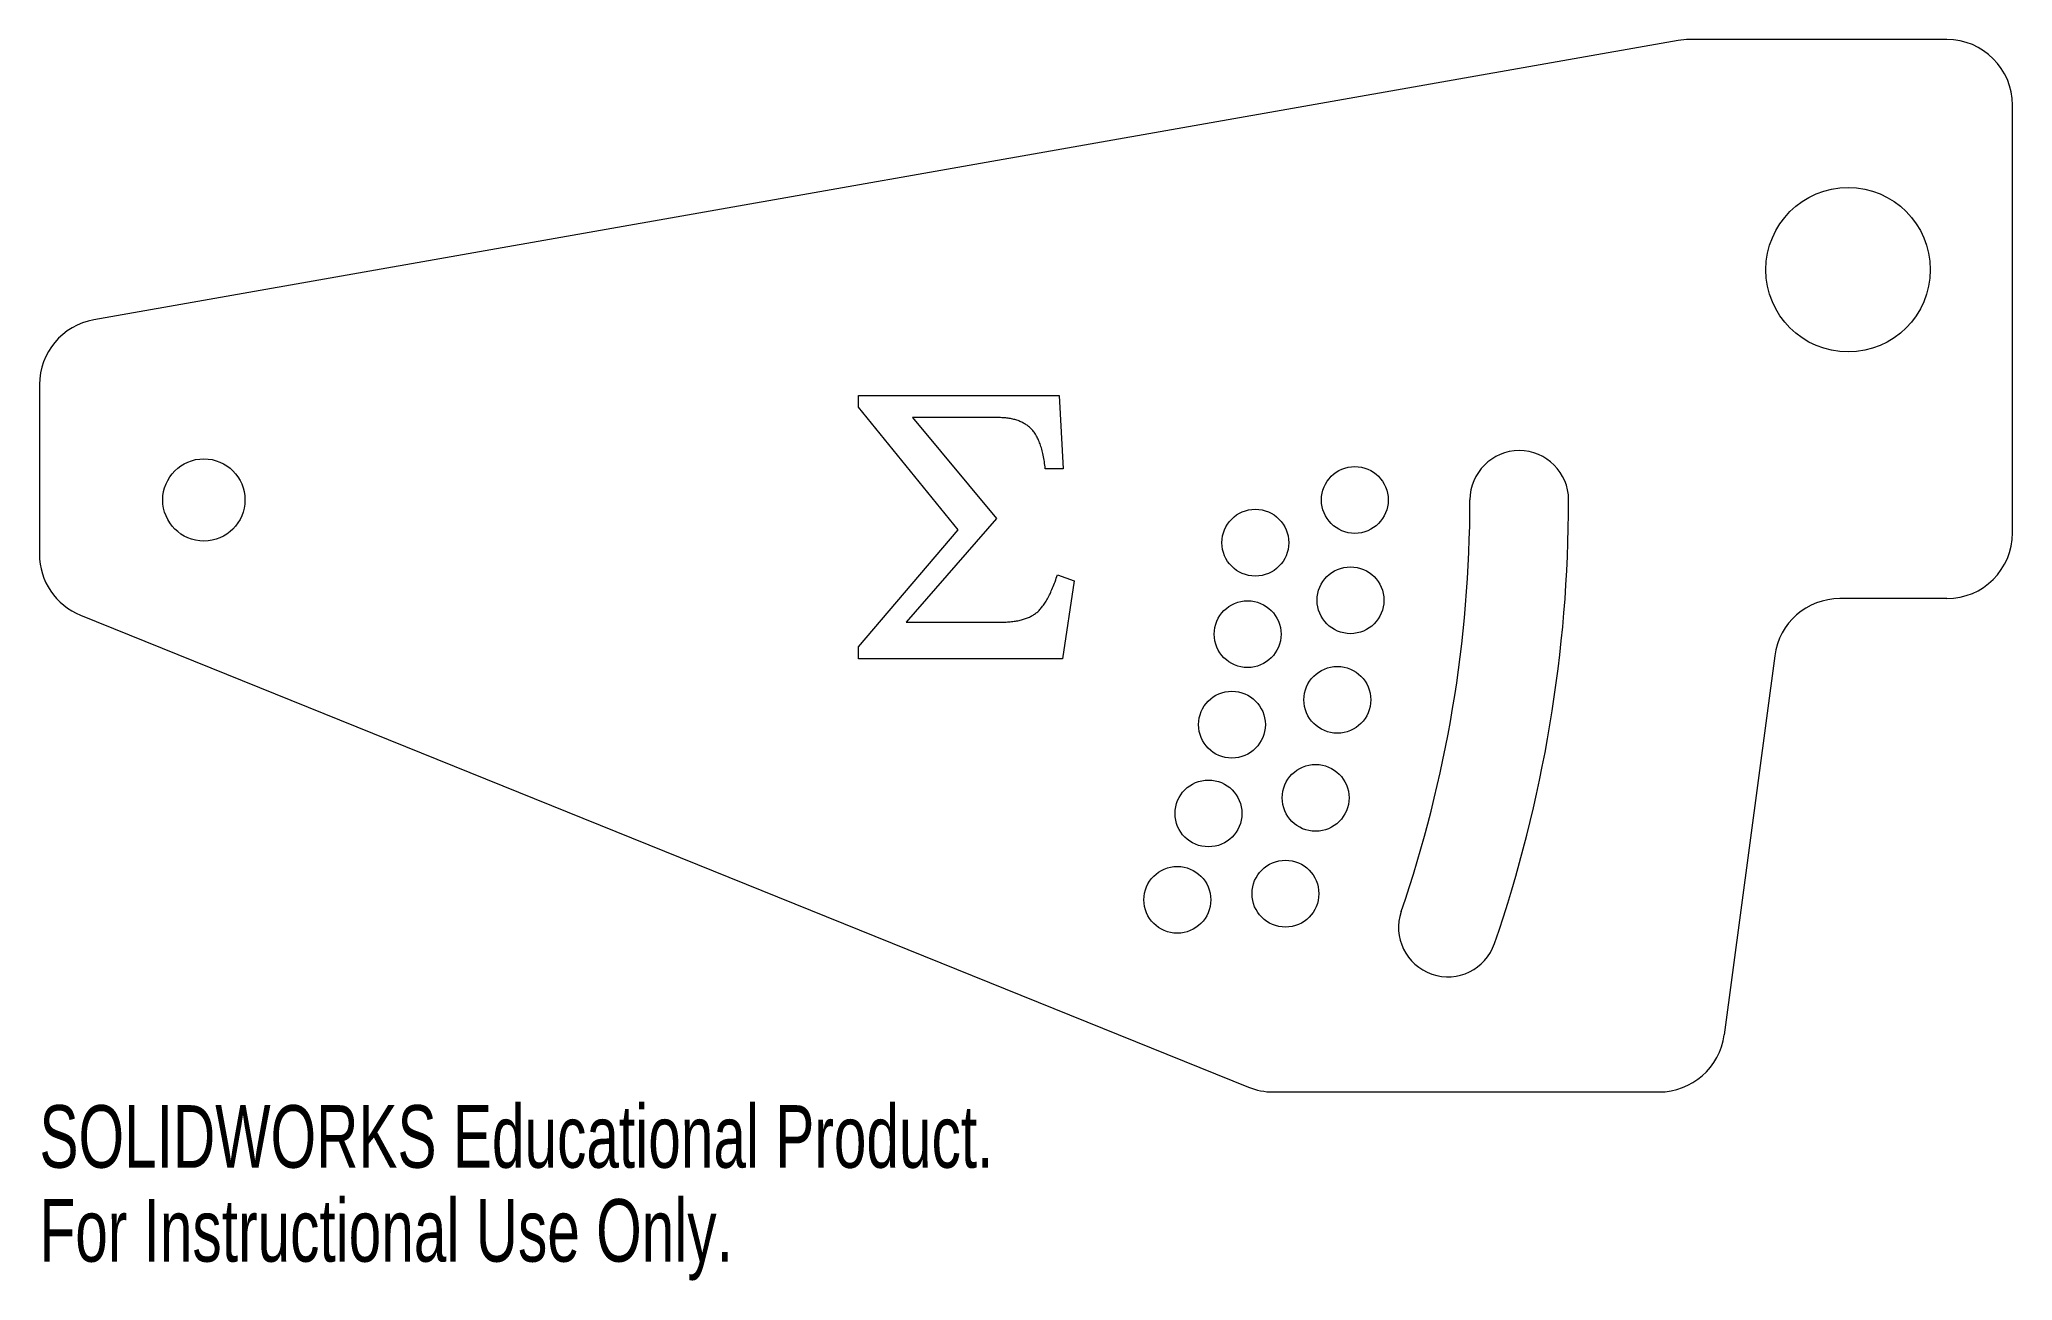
# Model space of a CAD drawing. Header units: inches. Extents: x 0 to 6, y -0.57 to 3.2.
import ezdxf

# ---------------------------------------------------------------- set-up
doc = ezdxf.new("R2010")
doc.units = ezdxf.units.IN
doc.header["$MEASUREMENT"] = 0
doc.styles.add('SLDTEXTSTYLE0', font='TXT', dxfattribs={"width": 0.7})

msp = doc.modelspace()

# ---------------------------------------------------------------- linework, layer by layer
at = {"color": 7, "linetype": 'Continuous', "lineweight": 15}
for p, q in [((4.9828, 3.197), (0.1653, 2.3475)), ((5.8, 3.2), (5.0175, 3.2)), ((6, 1.7), (6, 3)), ((0, 2.1505), (0, 1.6349)), ((2.4909, 2.1171), (3.1011, 2.1171)), ((2.4909, 2.0824), (2.4909, 2.1171)), ((3.1011, 2.1171), (3.1131, 1.8949)), ((2.7936, 1.7093), (2.4909, 2.0824)), ((2.6551, 2.0504), (2.9103, 1.7433)), ((2.915, 2.0504), (2.6551, 2.0504)), ((3.1131, 1.8949), (3.0586, 1.8949)), ((2.9103, 1.7433), (2.6358, 1.4282)), ((2.4909, 1.353), (2.7936, 1.7093)), ((3.0957, 1.5727), (3.1464, 1.5539)), ((3.1464, 1.5539), (3.1113, 1.3171)), ((0.1251, 1.4495), (3.6766, 0.0146)), ((5.8, 1.5), (5.4751, 1.5)), ((2.6358, 1.4282), (2.9218, 1.4282)), ((2.4909, 1.3171), (2.4909, 1.353)), ((5.2769, 1.3264), (5.1231, 0.1736)), ((3.1113, 1.3171), (2.4909, 1.3171)), ((3.7515, 0), (4.9249, 0))]:
    msp.add_line(p, q, dxfattribs=at)
for centre, radius in [((5.5, 2.5), 0.25), ((0.5, 1.8), 0.125), ((4, 1.8), 0.1016), ((3.6974, 1.67), 0.1016), ((3.9867, 1.495), 0.1016), ((3.6739, 1.3918), 0.1016), ((3.9468, 1.1922), 0.1016), ((3.6262, 1.1168), 0.1016), ((3.8807, 0.8941), 0.1016), ((3.5548, 0.8469), 0.1016), ((3.4601, 0.5843), 0.1016), ((3.7889, 0.6029), 0.1016)]:
    msp.add_circle(centre, radius, dxfattribs=at)
for centre, radius, start, end in [((5.0175, 3), 0.2, 90, 100), ((5.8, 3), 0.2, 0, 90), ((0.2, 2.1505), 0.2, 100, 180), ((4.5, 1.8), 0.15, 0, 180), ((0.5, 1.8), 3.85, 341.03443, 0), ((0.5, 1.8), 4.15, 341.03443, 0), ((5.8, 1.7), 0.2, 270, 0), ((0.2, 1.6349), 0.2, 180, 248), ((5.4751, 1.3), 0.2, 90, 172.40536), ((4.2829, 0.5), 0.15, 161.03443, 341.03443), ((4.9249, 0.2), 0.2, 270, 352.40536), ((3.7515, 0.2), 0.2, 248, 270)]:
    msp.add_arc(centre, radius, start, end, dxfattribs=at)
for points, knots in [([(3.0586, 1.8949), (3.0577, 1.9021), (3.0561, 1.9159), (3.0524, 1.9357), (3.0481, 1.9537), (3.0432, 1.97), (3.0372, 1.9845), (3.0308, 1.9973), (3.0232, 2.0082), (3.0149, 2.0176), (3.0058, 2.0255), (2.9955, 2.0321), (2.9846, 2.0379), (2.9725, 2.0426), (2.9594, 2.0459), (2.9455, 2.0486), (2.9305, 2.0501), (2.9203, 2.0503), (2.915, 2.0504)], [0, 0, 0, 0, 0.090374, 0.174164, 0.250777, 0.321883, 0.386717, 0.446205, 0.500744, 0.551948, 0.601656, 0.651777, 0.703184, 0.756742, 0.812849, 0.871683, 0.934186, 1, 1, 1, 1]), ([(2.9218, 1.4282), (2.9277, 1.4283), (2.9391, 1.4286), (2.9558, 1.4297), (2.9713, 1.432), (2.9855, 1.4351), (2.9987, 1.4388), (3.0106, 1.4438), (3.0214, 1.4494), (3.0312, 1.4562), (3.0403, 1.4644), (3.0489, 1.4744), (3.0573, 1.4862), (3.0654, 1.4999), (3.0734, 1.5154), (3.0811, 1.5328), (3.0889, 1.552), (3.0934, 1.5656), (3.0957, 1.5727)], [0, 0, 0, 0, 0.071003, 0.137979, 0.200563, 0.258978, 0.313363, 0.364532, 0.413403, 0.459918, 0.507707, 0.560465, 0.617813, 0.681775, 0.751484, 0.827786, 0.910221, 1, 1, 1, 1])]:
    msp.add_open_spline(points, degree=3, knots=knots, dxfattribs=at)

# ---------------------------------------------------------------- texts
at = {"color": 7, "linetype": 'Continuous', "char_height": 0.1903, "attachment_point": 1, "style": 'SLDTEXTSTYLE0'}
for s, insert in [('SOLIDWORKS Educational Product.', (0, -0.0401)), ('For Instructional Use Only.', (0, -0.3256))]:
    msp.add_mtext(s, dxfattribs=dict(at, insert=insert))

doc.saveas('drawing.dxf')
